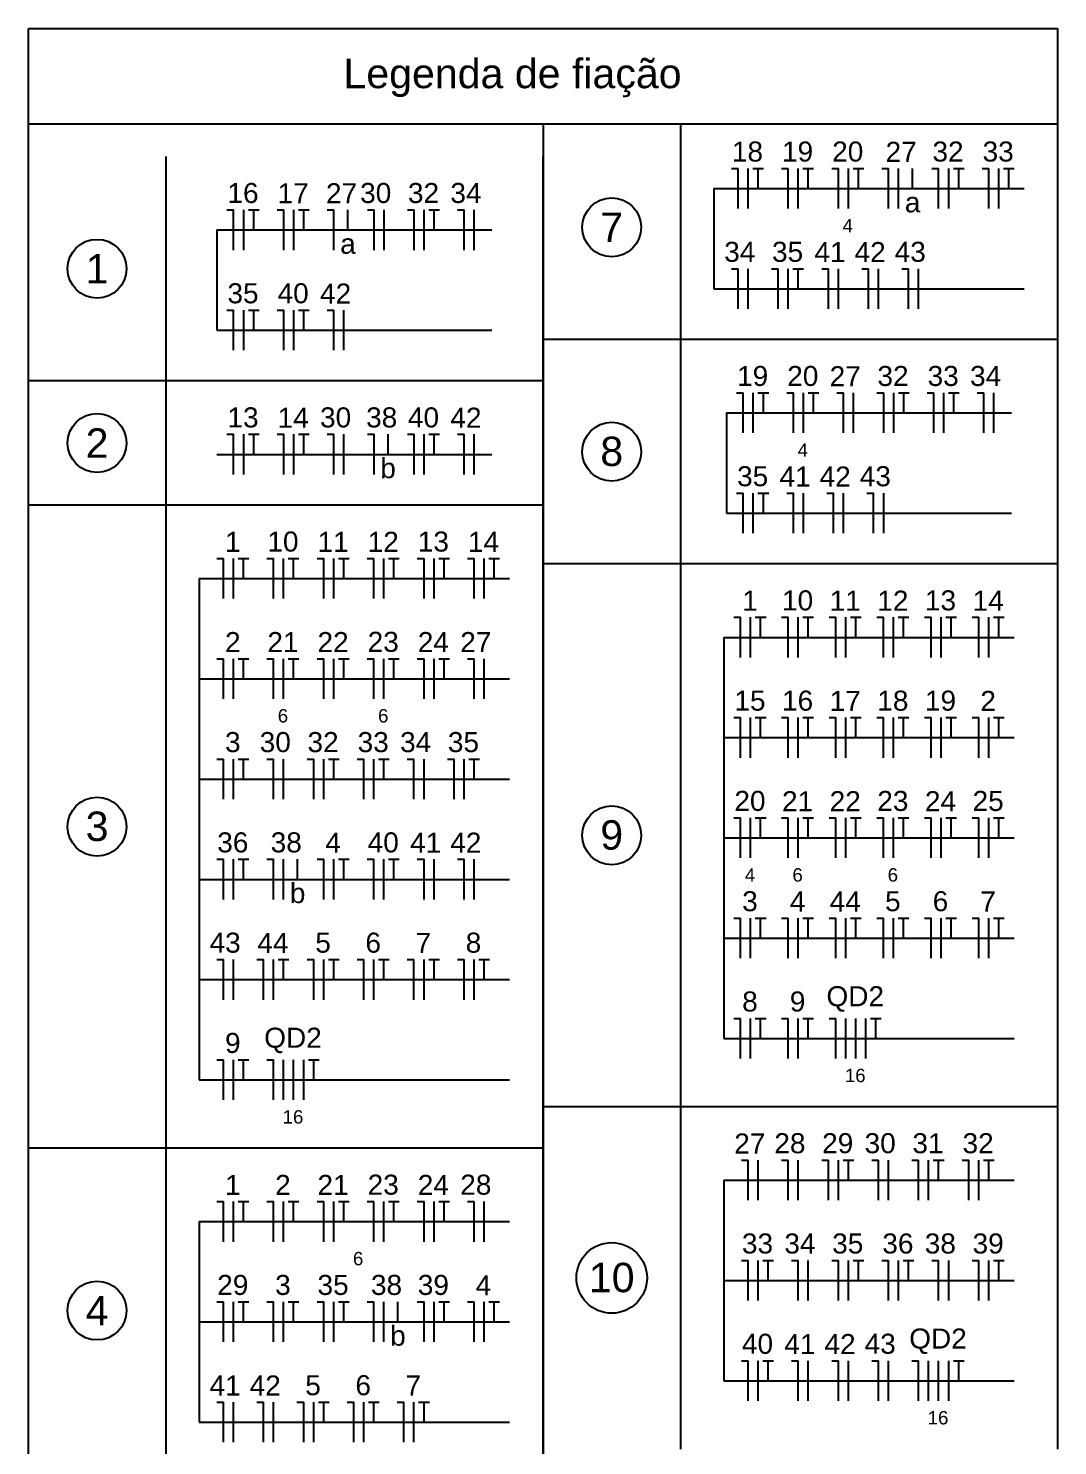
# Model space of a CAD drawing. Header units: millimetres. Extents: x -182 to 147, y -1396 to 58.
# Drawn here: x 16.53 to 24.22, y 29.8 to 40.4 of the extents above; entities that cross this region are included whole.
import ezdxf

# ---------------------------------------------------------------- set-up
doc = ezdxf.new("R2010")
doc.units = ezdxf.units.MM
doc.header["$LTSCALE"] = 10
doc.header["$MEASUREMENT"] = 0
for name, color, linetype in [('DI-Tabelas', 7, 'Continuous'), ('EL-Fios (Fase 1)', 7, 'Continuous'), ('EL-Fios (Fase 2)', 7, 'Continuous'), ('EL-Fios (Fase 3)', 7, 'Continuous'), ('EL-Fios (Neutro)', 170, 'Continuous'), ('EL-Fios (Retorno)', 10, 'Continuous'), ('EL-Fios (Terra)', 90, 'Continuous'), ('EL-Textos fios', 7, 'Continuous')]:
    doc.layers.add(name, color=color, linetype=linetype)
doc.styles.add('Arial', font='arial.ttf')

msp = doc.modelspace()

# ---------------------------------------------------------------- linework, layer by layer
at = {"layer": 'DI-Tabelas'}
for p, q in [((16.526, 39.4441), (16.526, 40.4031)), ((16.526, 40.4031), (24.2244, 40.4031)), ((24.2244, 40.4031), (24.2244, 38.0756)), ((16.526, 39.6878), (24.2244, 39.6878)), ((20.3752, 39.6878), (20.3752, 39.4441)), ((21.4032, 39.6878), (21.4032, 38.0756)), ((16.526, 37.7656), (16.526, 39.4441)), ((17.554, 39.4441), (17.554, 37.7656)), ((20.3752, 39.4441), (20.3752, 37.7656)), ((20.3752, 37.7656), (20.3752, 39.4441)), ((21.4032, 38.0756), (20.3752, 38.0756)), ((24.2244, 38.0756), (21.4032, 38.0756)), ((21.4032, 38.0756), (21.4032, 36.3971)), ((24.2244, 38.0756), (24.2244, 36.3971)), ((17.554, 37.7656), (16.526, 37.7656)), ((16.526, 36.8371), (16.526, 37.7656)), ((20.3752, 37.7656), (17.554, 37.7656)), ((17.554, 37.7656), (17.554, 36.8371)), ((20.3752, 37.7656), (20.3752, 36.8371)), ((20.3752, 33.7056), (20.3752, 37.7656)), ((17.554, 36.8371), (16.526, 36.8371)), ((16.526, 32.0271), (16.526, 36.8371)), ((20.3752, 36.8371), (17.554, 36.8371)), ((17.554, 36.8371), (17.554, 32.0271)), ((20.3752, 36.8371), (20.3752, 32.0271)), ((21.4032, 36.3971), (20.3752, 36.3971)), ((24.2244, 36.3971), (21.4032, 36.3971)), ((21.4032, 36.3971), (21.4032, 32.3371)), ((24.2244, 36.3971), (24.2244, 32.3371)), ((20.3752, 31.1456), (20.3752, 33.7056)), ((20.3752, 31.7867), (20.3752, 33.4652)), ((21.4032, 32.3371), (20.3752, 32.3371)), ((24.2244, 32.3371), (21.4032, 32.3371)), ((21.4032, 32.3371), (21.4032, 29.7771)), ((24.2244, 32.3371), (24.2244, 29.7771)), ((17.554, 32.0271), (16.526, 32.0271)), ((16.526, 29.5986), (16.526, 32.0271)), ((20.3752, 32.0271), (17.554, 32.0271)), ((17.554, 32.0271), (17.554, 29.5986)), ((20.3752, 32.0271), (20.3752, 29.5986)), ((20.3752, 28.7171), (20.3752, 31.1456))]:
    msp.add_line(p, q, dxfattribs=at)
at = {"layer": 'DI-Tabelas', "color": 7}
for centre, radius in [((20.8892, 38.9149), 0.22), ((17.04, 38.6049), 0.22), ((17.04, 37.3014), 0.22), ((20.8892, 37.2364), 0.22), ((17.04, 34.4321), 0.22), ((20.8892, 34.3671), 0.22), ((20.8892, 31.0571), 0.264), ((17.04, 30.8129), 0.22)]:
    msp.add_circle(centre, radius, dxfattribs=at)
at = {"layer": 'EL-Fios (Fase 1)', "color": 7}
for p, q in [((21.9094, 39.0551), (21.9094, 39.3551)), ((22.6594, 39.0551), (22.6594, 39.3551)), ((23.4094, 39.0551), (23.4094, 39.3551)), ((18.1365, 38.7451), (18.1365, 39.0451)), ((18.5115, 38.7451), (18.5115, 39.0451)), ((19.4865, 38.7451), (19.4865, 39.0451)), ((22.2094, 38.3051), (22.2094, 38.6051)), ((23.1844, 38.3051), (23.1844, 38.6051)), ((18.1365, 37.9951), (18.1365, 38.2951)), ((22.3232, 37.3766), (22.3232, 37.6766)), ((22.9982, 37.3766), (22.9982, 37.6766)), ((21.9482, 36.6266), (21.9482, 36.9266)), ((22.9232, 36.6266), (22.9232, 36.9266)), ((21.9281, 34.9481), (21.9281, 35.2481)), ((22.2844, 34.9481), (22.2844, 35.2481)), ((22.6406, 34.9481), (22.6406, 35.2481)), ((22.9969, 34.9481), (22.9969, 35.2481)), ((18.7352, 34.6381), (18.7352, 34.9381)), ((19.7852, 34.6381), (19.7852, 34.9381)), ((21.9281, 34.1981), (21.9281, 34.4981)), ((23.7094, 34.1981), (23.7094, 34.4981)), ((22.6406, 33.4481), (22.6406, 33.7481)), ((23.7094, 33.4481), (23.7094, 33.7481)), ((18.0602, 33.1381), (18.0602, 33.4381)), ((18.3602, 33.1381), (18.3602, 33.4381)), ((19.4852, 33.1381), (19.4852, 33.4381)), ((19.8602, 33.1381), (19.8602, 33.4381)), ((21.9281, 32.6981), (21.9281, 32.9981)), ((22.6406, 32.6981), (22.6406, 32.9981)), ((18.4352, 32.3881), (18.4352, 32.6881)), ((23.2594, 31.6381), (23.2594, 31.9381)), ((23.6344, 31.6381), (23.6344, 31.9381)), ((22.6594, 30.8881), (22.6594, 31.1881)), ((23.7094, 30.8881), (23.7094, 31.1881)), ((18.8102, 30.5781), (18.8102, 30.8781)), ((19.5602, 30.5781), (19.5602, 30.8781)), ((22.9594, 30.1381), (22.9594, 30.4381)), ((23.2594, 30.1381), (23.2594, 30.4381)), ((19.4102, 29.8281), (19.4102, 30.1281))]:
    msp.add_line(p, q, dxfattribs=at)
at = {"layer": 'EL-Fios (Fase 2)', "color": 7}
for p, q in [((22.2844, 39.0551), (22.2844, 39.3551)), ((23.7844, 39.0551), (23.7844, 39.3551)), ((19.8615, 38.7451), (19.8615, 39.0451)), ((21.9094, 38.3051), (21.9094, 38.6051)), ((22.8844, 38.3051), (22.8844, 38.6051)), ((18.5115, 37.9951), (18.5115, 38.2951)), ((18.8865, 37.9951), (18.8865, 38.2951)), ((21.9482, 37.3766), (21.9482, 37.6766)), ((23.3732, 37.3766), (23.3732, 37.6766)), ((23.7482, 37.3766), (23.7482, 37.6766)), ((19.4865, 37.0666), (19.4865, 37.3666)), ((19.8615, 37.0666), (19.8615, 37.3666)), ((22.6232, 36.6266), (22.6232, 36.9266)), ((18.0602, 36.1381), (18.0602, 36.4381)), ((18.4352, 36.1381), (18.4352, 36.4381)), ((18.8102, 36.1381), (18.8102, 36.4381)), ((21.9281, 35.6981), (21.9281, 35.9981)), ((22.2844, 35.6981), (22.2844, 35.9981)), ((22.6406, 35.6981), (22.6406, 35.9981)), ((18.0602, 35.3881), (18.0602, 35.6881)), ((18.8102, 35.3881), (18.8102, 35.6881)), ((23.3531, 34.9481), (23.3531, 35.2481)), ((23.7094, 34.9481), (23.7094, 35.2481)), ((18.0602, 34.6381), (18.0602, 34.9381)), ((19.1102, 34.6381), (19.1102, 34.9381)), ((19.4852, 34.6381), (19.4852, 34.9381)), ((22.6406, 34.1981), (22.6406, 34.4981)), ((18.0602, 33.8881), (18.0602, 34.1881)), ((18.4352, 33.8881), (18.4352, 34.1881)), ((19.1852, 33.8881), (19.1852, 34.1881)), ((19.8602, 33.8881), (19.8602, 34.1881)), ((21.9281, 33.4481), (21.9281, 33.7481)), ((22.9969, 33.4481), (22.9969, 33.7481)), ((18.7352, 33.1381), (18.7352, 33.4381)), ((22.2844, 32.6981), (22.2844, 32.9981)), ((22.7156, 32.6981), (22.7156, 32.9981)), ((18.0602, 32.3881), (18.0602, 32.6881)), ((18.5102, 32.3881), (18.5102, 32.6881)), ((18.0602, 31.3281), (18.0602, 31.6281)), ((18.4352, 31.3281), (18.4352, 31.6281)), ((21.9844, 30.8881), (21.9844, 31.1881)), ((22.3594, 30.8881), (22.3594, 31.1881)), ((23.0344, 30.8881), (23.0344, 31.1881)), ((23.4094, 30.8881), (23.4094, 31.1881)), ((18.4352, 30.5781), (18.4352, 30.8781)), ((19.1852, 30.5781), (19.1852, 30.8781)), ((21.9844, 30.1381), (21.9844, 30.4381)), ((22.6594, 30.1381), (22.6594, 30.4381)), ((23.3344, 30.1381), (23.3344, 30.4381)), ((18.3602, 29.8281), (18.3602, 30.1281)), ((18.6602, 29.8281), (18.6602, 30.1281))]:
    msp.add_line(p, q, dxfattribs=at)
at = {"layer": 'EL-Fios (Fase 3)', "color": 7}
for p, q in [((23.0344, 39.0551), (23.0344, 39.3551)), ((19.1865, 38.7451), (19.1865, 39.0451)), ((22.5844, 38.3051), (22.5844, 38.6051)), ((22.6982, 37.3766), (22.6982, 37.6766)), ((18.1365, 37.0666), (18.1365, 37.3666)), ((18.5115, 37.0666), (18.5115, 37.3666)), ((18.8865, 37.0666), (18.8865, 37.3666)), ((22.3232, 36.6266), (22.3232, 36.9266)), ((19.1852, 36.1381), (19.1852, 36.4381)), ((19.5602, 36.1381), (19.5602, 36.4381)), ((19.9352, 36.1381), (19.9352, 36.4381)), ((22.9969, 35.6981), (22.9969, 35.9981)), ((23.3531, 35.6981), (23.3531, 35.9981)), ((23.7094, 35.6981), (23.7094, 35.9981)), ((18.4352, 35.3881), (18.4352, 35.6881)), ((19.1852, 35.3881), (19.1852, 35.6881)), ((19.5602, 35.3881), (19.5602, 35.6881)), ((19.9352, 35.3881), (19.9352, 35.6881)), ((18.4352, 34.6381), (18.4352, 34.9381)), ((22.2844, 34.1981), (22.2844, 34.4981)), ((22.9969, 34.1981), (22.9969, 34.4981)), ((23.3531, 34.1981), (23.3531, 34.4981)), ((18.8102, 33.8881), (18.8102, 34.1881)), ((19.5602, 33.8881), (19.5602, 34.1881)), ((22.2844, 33.4481), (22.2844, 33.7481)), ((23.3531, 33.4481), (23.3531, 33.7481)), ((19.1102, 33.1381), (19.1102, 33.4381)), ((22.7906, 32.6981), (22.7906, 32.9981)), ((18.5852, 32.3881), (18.5852, 32.6881)), ((21.9844, 31.6381), (21.9844, 31.9381)), ((22.2844, 31.6381), (22.2844, 31.9381)), ((22.5844, 31.6381), (22.5844, 31.9381)), ((22.9594, 31.6381), (22.9594, 31.9381)), ((18.8102, 31.3281), (18.8102, 31.6281)), ((19.1852, 31.3281), (19.1852, 31.6281)), ((19.5602, 31.3281), (19.5602, 31.6281)), ((19.9352, 31.3281), (19.9352, 31.6281)), ((18.0602, 30.5781), (18.0602, 30.8781)), ((19.9352, 30.5781), (19.9352, 30.8781)), ((22.3594, 30.1381), (22.3594, 30.4381)), ((23.4094, 30.1381), (23.4094, 30.4381)), ((18.0602, 29.8281), (18.0602, 30.1281)), ((19.0352, 29.8281), (19.0352, 30.1281))]:
    msp.add_line(p, q, dxfattribs=at)
at = {"layer": 'EL-Fios (Neutro)', "color": 7}
for p, q in [((21.7844, 39.3551), (21.8344, 39.3551)), ((21.8344, 39.0551), (21.8344, 39.3551)), ((22.1594, 39.3551), (22.2094, 39.3551)), ((22.2094, 39.0551), (22.2094, 39.3551)), ((22.5344, 39.3551), (22.5844, 39.3551)), ((22.5844, 39.0551), (22.5844, 39.3551)), ((22.9094, 39.3551), (22.9594, 39.3551)), ((22.9594, 39.0551), (22.9594, 39.3551)), ((23.2844, 39.3551), (23.3344, 39.3551)), ((23.3344, 39.0551), (23.3344, 39.3551)), ((23.6594, 39.3551), (23.7094, 39.3551)), ((23.7094, 39.0551), (23.7094, 39.3551)), ((18.0115, 39.0451), (18.0615, 39.0451)), ((18.0615, 38.7451), (18.0615, 39.0451)), ((18.3865, 39.0451), (18.4365, 39.0451)), ((18.4365, 38.7451), (18.4365, 39.0451)), ((18.7615, 39.0451), (18.8115, 39.0451)), ((18.8115, 38.7451), (18.8115, 39.0451)), ((19.0615, 39.0451), (19.1115, 39.0451)), ((19.1115, 38.7451), (19.1115, 39.0451)), ((19.3615, 39.0451), (19.4115, 39.0451)), ((19.4115, 38.7451), (19.4115, 39.0451)), ((19.7365, 39.0451), (19.7865, 39.0451)), ((19.7865, 38.7451), (19.7865, 39.0451)), ((21.7844, 38.6051), (21.8344, 38.6051)), ((21.8344, 38.3051), (21.8344, 38.6051)), ((22.0844, 38.6051), (22.1344, 38.6051)), ((22.1344, 38.3051), (22.1344, 38.6051)), ((22.4594, 38.6051), (22.5094, 38.6051)), ((22.5094, 38.3051), (22.5094, 38.6051)), ((22.7594, 38.6051), (22.8094, 38.6051)), ((22.8094, 38.3051), (22.8094, 38.6051)), ((23.0594, 38.6051), (23.1094, 38.6051)), ((23.1094, 38.3051), (23.1094, 38.6051)), ((18.0115, 38.2951), (18.0615, 38.2951)), ((18.0615, 37.9951), (18.0615, 38.2951)), ((18.3865, 38.2951), (18.4365, 38.2951)), ((18.4365, 37.9951), (18.4365, 38.2951)), ((18.7615, 38.2951), (18.8115, 38.2951)), ((18.8115, 37.9951), (18.8115, 38.2951)), ((21.8232, 37.6766), (21.8732, 37.6766)), ((21.8732, 37.3766), (21.8732, 37.6766)), ((22.1982, 37.6766), (22.2482, 37.6766)), ((22.2482, 37.3766), (22.2482, 37.6766)), ((22.5732, 37.6766), (22.6232, 37.6766)), ((22.6232, 37.3766), (22.6232, 37.6766)), ((22.8732, 37.6766), (22.9232, 37.6766)), ((22.9232, 37.3766), (22.9232, 37.6766)), ((23.2482, 37.6766), (23.2982, 37.6766)), ((23.2982, 37.3766), (23.2982, 37.6766)), ((23.6232, 37.6766), (23.6732, 37.6766)), ((23.6732, 37.3766), (23.6732, 37.6766)), ((18.0115, 37.3666), (18.0615, 37.3666)), ((18.0615, 37.0666), (18.0615, 37.3666)), ((18.3865, 37.3666), (18.4365, 37.3666)), ((18.4365, 37.0666), (18.4365, 37.3666)), ((18.7615, 37.3666), (18.8115, 37.3666)), ((18.8115, 37.0666), (18.8115, 37.3666)), ((19.0615, 37.3666), (19.1115, 37.3666)), ((19.1115, 37.0666), (19.1115, 37.3666)), ((19.3615, 37.3666), (19.4115, 37.3666)), ((19.4115, 37.0666), (19.4115, 37.3666)), ((19.7365, 37.3666), (19.7865, 37.3666)), ((19.7865, 37.0666), (19.7865, 37.3666)), ((21.8232, 36.9266), (21.8732, 36.9266)), ((21.8732, 36.6266), (21.8732, 36.9266)), ((22.1982, 36.9266), (22.2482, 36.9266)), ((22.2482, 36.6266), (22.2482, 36.9266)), ((22.4982, 36.9266), (22.5482, 36.9266)), ((22.5482, 36.6266), (22.5482, 36.9266)), ((22.7982, 36.9266), (22.8482, 36.9266)), ((22.8482, 36.6266), (22.8482, 36.9266)), ((17.9352, 36.4381), (17.9852, 36.4381)), ((17.9852, 36.1381), (17.9852, 36.4381)), ((18.3102, 36.4381), (18.3602, 36.4381)), ((18.3602, 36.1381), (18.3602, 36.4381)), ((18.6852, 36.4381), (18.7352, 36.4381)), ((18.7352, 36.1381), (18.7352, 36.4381)), ((19.0602, 36.4381), (19.1102, 36.4381)), ((19.1102, 36.1381), (19.1102, 36.4381)), ((19.4352, 36.4381), (19.4852, 36.4381)), ((19.4852, 36.1381), (19.4852, 36.4381)), ((19.8102, 36.4381), (19.8602, 36.4381)), ((19.8602, 36.1381), (19.8602, 36.4381)), ((21.8031, 35.9981), (21.8531, 35.9981)), ((21.8531, 35.6981), (21.8531, 35.9981)), ((22.1594, 35.9981), (22.2094, 35.9981)), ((22.2094, 35.6981), (22.2094, 35.9981)), ((22.5156, 35.9981), (22.5656, 35.9981)), ((22.5656, 35.6981), (22.5656, 35.9981)), ((22.8719, 35.9981), (22.9219, 35.9981)), ((22.9219, 35.6981), (22.9219, 35.9981)), ((23.2281, 35.9981), (23.2781, 35.9981)), ((23.2781, 35.6981), (23.2781, 35.9981)), ((23.5844, 35.9981), (23.6344, 35.9981)), ((23.6344, 35.6981), (23.6344, 35.9981)), ((17.9352, 35.6881), (17.9852, 35.6881)), ((17.9852, 35.3881), (17.9852, 35.6881)), ((18.3102, 35.6881), (18.3602, 35.6881)), ((18.3602, 35.3881), (18.3602, 35.6881)), ((18.6852, 35.6881), (18.7352, 35.6881)), ((18.7352, 35.3881), (18.7352, 35.6881)), ((19.0602, 35.6881), (19.1102, 35.6881)), ((19.1102, 35.3881), (19.1102, 35.6881)), ((19.4352, 35.6881), (19.4852, 35.6881)), ((19.4852, 35.3881), (19.4852, 35.6881)), ((19.8102, 35.6881), (19.8602, 35.6881)), ((19.8602, 35.3881), (19.8602, 35.6881)), ((21.8031, 35.2481), (21.8531, 35.2481)), ((21.8531, 34.9481), (21.8531, 35.2481)), ((22.1594, 35.2481), (22.2094, 35.2481)), ((22.2094, 34.9481), (22.2094, 35.2481)), ((22.5156, 35.2481), (22.5656, 35.2481)), ((22.5656, 34.9481), (22.5656, 35.2481)), ((22.8719, 35.2481), (22.9219, 35.2481)), ((22.9219, 34.9481), (22.9219, 35.2481)), ((23.2281, 35.2481), (23.2781, 35.2481)), ((23.2781, 34.9481), (23.2781, 35.2481)), ((23.5844, 35.2481), (23.6344, 35.2481)), ((23.6344, 34.9481), (23.6344, 35.2481)), ((17.9352, 34.9381), (17.9852, 34.9381)), ((17.9852, 34.6381), (17.9852, 34.9381)), ((18.3102, 34.9381), (18.3602, 34.9381)), ((18.3602, 34.6381), (18.3602, 34.9381)), ((18.6102, 34.9381), (18.6602, 34.9381)), ((18.6602, 34.6381), (18.6602, 34.9381)), ((18.9852, 34.9381), (19.0352, 34.9381)), ((19.0352, 34.6381), (19.0352, 34.9381)), ((19.3602, 34.9381), (19.4102, 34.9381)), ((19.4102, 34.6381), (19.4102, 34.9381)), ((19.6602, 34.9381), (19.7102, 34.9381)), ((19.7102, 34.6381), (19.7102, 34.9381)), ((21.8031, 34.4981), (21.8531, 34.4981)), ((21.8531, 34.1981), (21.8531, 34.4981)), ((22.1594, 34.4981), (22.2094, 34.4981)), ((22.2094, 34.1981), (22.2094, 34.4981)), ((22.5156, 34.4981), (22.5656, 34.4981)), ((22.5656, 34.1981), (22.5656, 34.4981)), ((22.8719, 34.4981), (22.9219, 34.4981)), ((22.9219, 34.1981), (22.9219, 34.4981)), ((23.2281, 34.4981), (23.2781, 34.4981)), ((23.2781, 34.1981), (23.2781, 34.4981)), ((23.5844, 34.4981), (23.6344, 34.4981)), ((23.6344, 34.1981), (23.6344, 34.4981)), ((17.9352, 34.1881), (17.9852, 34.1881)), ((17.9852, 33.8881), (17.9852, 34.1881)), ((18.3102, 34.1881), (18.3602, 34.1881)), ((18.3602, 33.8881), (18.3602, 34.1881)), ((18.6852, 34.1881), (18.7352, 34.1881)), ((18.7352, 33.8881), (18.7352, 34.1881)), ((19.0602, 34.1881), (19.1102, 34.1881)), ((19.1102, 33.8881), (19.1102, 34.1881)), ((19.4352, 34.1881), (19.4852, 34.1881)), ((19.4852, 33.8881), (19.4852, 34.1881)), ((19.7352, 34.1881), (19.7852, 34.1881)), ((19.7852, 33.8881), (19.7852, 34.1881)), ((21.8031, 33.7481), (21.8531, 33.7481)), ((21.8531, 33.4481), (21.8531, 33.7481)), ((22.1594, 33.7481), (22.2094, 33.7481)), ((22.2094, 33.4481), (22.2094, 33.7481)), ((22.5156, 33.7481), (22.5656, 33.7481)), ((22.5656, 33.4481), (22.5656, 33.7481)), ((22.8719, 33.7481), (22.9219, 33.7481)), ((22.9219, 33.4481), (22.9219, 33.7481)), ((23.2281, 33.7481), (23.2781, 33.7481)), ((23.2781, 33.4481), (23.2781, 33.7481)), ((23.5844, 33.7481), (23.6344, 33.7481)), ((23.6344, 33.4481), (23.6344, 33.7481)), ((17.9352, 33.4381), (17.9852, 33.4381)), ((17.9852, 33.1381), (17.9852, 33.4381)), ((18.2352, 33.4381), (18.2852, 33.4381)), ((18.2852, 33.1381), (18.2852, 33.4381)), ((18.6102, 33.4381), (18.6602, 33.4381)), ((18.6602, 33.1381), (18.6602, 33.4381)), ((18.9852, 33.4381), (19.0352, 33.4381)), ((19.0352, 33.1381), (19.0352, 33.4381)), ((19.3602, 33.4381), (19.4102, 33.4381)), ((19.4102, 33.1381), (19.4102, 33.4381)), ((19.7352, 33.4381), (19.7852, 33.4381)), ((19.7852, 33.1381), (19.7852, 33.4381)), ((21.8031, 32.9981), (21.8531, 32.9981)), ((21.8531, 32.6981), (21.8531, 32.9981)), ((22.1594, 32.9981), (22.2094, 32.9981)), ((22.2094, 32.6981), (22.2094, 32.9981)), ((22.5156, 32.9981), (22.5656, 32.9981)), ((22.5656, 32.6981), (22.5656, 32.9981)), ((17.9352, 32.6881), (17.9852, 32.6881)), ((17.9852, 32.3881), (17.9852, 32.6881)), ((18.3102, 32.6881), (18.3602, 32.6881)), ((18.3602, 32.3881), (18.3602, 32.6881)), ((21.8594, 31.9381), (21.9094, 31.9381)), ((21.9094, 31.6381), (21.9094, 31.9381)), ((22.1594, 31.9381), (22.2094, 31.9381)), ((22.2094, 31.6381), (22.2094, 31.9381)), ((22.4594, 31.9381), (22.5094, 31.9381)), ((22.5094, 31.6381), (22.5094, 31.9381)), ((22.8344, 31.9381), (22.8844, 31.9381)), ((22.8844, 31.6381), (22.8844, 31.9381)), ((23.1344, 31.9381), (23.1844, 31.9381)), ((23.1844, 31.6381), (23.1844, 31.9381)), ((23.5094, 31.9381), (23.5594, 31.9381)), ((23.5594, 31.6381), (23.5594, 31.9381)), ((17.9352, 31.6281), (17.9852, 31.6281)), ((17.9852, 31.3281), (17.9852, 31.6281)), ((18.3102, 31.6281), (18.3602, 31.6281)), ((18.3602, 31.3281), (18.3602, 31.6281)), ((18.6852, 31.6281), (18.7352, 31.6281)), ((18.7352, 31.3281), (18.7352, 31.6281)), ((19.0602, 31.6281), (19.1102, 31.6281)), ((19.1102, 31.3281), (19.1102, 31.6281)), ((19.4352, 31.6281), (19.4852, 31.6281)), ((19.4852, 31.3281), (19.4852, 31.6281)), ((19.8102, 31.6281), (19.8602, 31.6281)), ((19.8602, 31.3281), (19.8602, 31.6281)), ((21.8594, 31.1881), (21.9094, 31.1881)), ((21.9094, 30.8881), (21.9094, 31.1881)), ((22.2344, 31.1881), (22.2844, 31.1881)), ((22.2844, 30.8881), (22.2844, 31.1881)), ((22.5344, 31.1881), (22.5844, 31.1881)), ((22.5844, 30.8881), (22.5844, 31.1881)), ((22.9094, 31.1881), (22.9594, 31.1881)), ((22.9594, 30.8881), (22.9594, 31.1881)), ((23.2844, 31.1881), (23.3344, 31.1881)), ((23.3344, 30.8881), (23.3344, 31.1881)), ((23.5844, 31.1881), (23.6344, 31.1881)), ((23.6344, 30.8881), (23.6344, 31.1881)), ((17.9352, 30.8781), (17.9852, 30.8781)), ((17.9852, 30.5781), (17.9852, 30.8781)), ((18.3102, 30.8781), (18.3602, 30.8781)), ((18.3602, 30.5781), (18.3602, 30.8781)), ((18.6852, 30.8781), (18.7352, 30.8781)), ((18.7352, 30.5781), (18.7352, 30.8781)), ((19.0602, 30.8781), (19.1102, 30.8781)), ((19.1102, 30.5781), (19.1102, 30.8781)), ((19.4352, 30.8781), (19.4852, 30.8781)), ((19.4852, 30.5781), (19.4852, 30.8781)), ((19.8102, 30.8781), (19.8602, 30.8781)), ((19.8602, 30.5781), (19.8602, 30.8781)), ((21.8594, 30.4381), (21.9094, 30.4381)), ((21.9094, 30.1381), (21.9094, 30.4381)), ((22.2344, 30.4381), (22.2844, 30.4381)), ((22.2844, 30.1381), (22.2844, 30.4381)), ((22.5344, 30.4381), (22.5844, 30.4381)), ((22.5844, 30.1381), (22.5844, 30.4381)), ((22.8344, 30.4381), (22.8844, 30.4381)), ((22.8844, 30.1381), (22.8844, 30.4381)), ((23.1344, 30.4381), (23.1844, 30.4381)), ((23.1844, 30.1381), (23.1844, 30.4381)), ((17.9352, 30.1281), (17.9852, 30.1281)), ((17.9852, 29.8281), (17.9852, 30.1281)), ((18.2352, 30.1281), (18.2852, 30.1281)), ((18.2852, 29.8281), (18.2852, 30.1281)), ((18.5352, 30.1281), (18.5852, 30.1281)), ((18.5852, 29.8281), (18.5852, 30.1281)), ((18.9102, 30.1281), (18.9602, 30.1281)), ((18.9602, 29.8281), (18.9602, 30.1281)), ((19.2852, 30.1281), (19.3352, 30.1281)), ((19.3352, 29.8281), (19.3352, 30.1281))]:
    msp.add_line(p, q, dxfattribs=at)
at = {"layer": 'EL-Fios (Retorno)', "color": 7}
for p, q in [((23.1394, 39.2051), (23.1394, 39.3551)), ((18.9165, 38.8951), (18.9165, 39.0451)), ((19.2165, 37.2166), (19.2165, 37.3666)), ((18.5402, 34.0381), (18.5402, 34.1881)), ((19.2902, 30.7281), (19.2902, 30.8781))]:
    msp.add_line(p, q, dxfattribs=at)
at = {"layer": 'EL-Fios (Terra)', "color": 7}
for p, q in [((21.9444, 39.3551), (22.0244, 39.3551)), ((21.9844, 39.2051), (21.9844, 39.3551)), ((22.3194, 39.3551), (22.3994, 39.3551)), ((22.3594, 39.2051), (22.3594, 39.3551)), ((22.6944, 39.3551), (22.7744, 39.3551)), ((22.7344, 39.2051), (22.7344, 39.3551)), ((23.4444, 39.3551), (23.5244, 39.3551)), ((23.4844, 39.2051), (23.4844, 39.3551)), ((23.8194, 39.3551), (23.8994, 39.3551)), ((23.8594, 39.2051), (23.8594, 39.3551)), ((18.1715, 39.0451), (18.2515, 39.0451)), ((18.2115, 38.8951), (18.2115, 39.0451)), ((18.5465, 39.0451), (18.6265, 39.0451)), ((18.5865, 38.8951), (18.5865, 39.0451)), ((19.5215, 39.0451), (19.6015, 39.0451)), ((19.5615, 38.8951), (19.5615, 39.0451)), ((22.2444, 38.6051), (22.3244, 38.6051)), ((22.2844, 38.4551), (22.2844, 38.6051)), ((18.1715, 38.2951), (18.2515, 38.2951)), ((18.2115, 38.1451), (18.2115, 38.2951)), ((18.5465, 38.2951), (18.6265, 38.2951)), ((18.5865, 38.1451), (18.5865, 38.2951)), ((21.9832, 37.6766), (22.0632, 37.6766)), ((22.0232, 37.5266), (22.0232, 37.6766)), ((22.3582, 37.6766), (22.4382, 37.6766)), ((22.3982, 37.5266), (22.3982, 37.6766)), ((23.0332, 37.6766), (23.1132, 37.6766)), ((23.0732, 37.5266), (23.0732, 37.6766)), ((23.4082, 37.6766), (23.4882, 37.6766)), ((23.4482, 37.5266), (23.4482, 37.6766)), ((18.1715, 37.3666), (18.2515, 37.3666)), ((18.2115, 37.2166), (18.2115, 37.3666)), ((18.5465, 37.3666), (18.6265, 37.3666)), ((18.5865, 37.2166), (18.5865, 37.3666)), ((19.5215, 37.3666), (19.6015, 37.3666)), ((19.5615, 37.2166), (19.5615, 37.3666)), ((21.9832, 36.9266), (22.0632, 36.9266)), ((22.0232, 36.7766), (22.0232, 36.9266)), ((18.0952, 36.4381), (18.1752, 36.4381)), ((18.1352, 36.2881), (18.1352, 36.4381)), ((18.4702, 36.4381), (18.5502, 36.4381)), ((18.5102, 36.2881), (18.5102, 36.4381)), ((18.8452, 36.4381), (18.9252, 36.4381)), ((18.8852, 36.2881), (18.8852, 36.4381)), ((19.2202, 36.4381), (19.3002, 36.4381)), ((19.2602, 36.2881), (19.2602, 36.4381)), ((19.5952, 36.4381), (19.6752, 36.4381)), ((19.6352, 36.2881), (19.6352, 36.4381)), ((19.9702, 36.4381), (20.0502, 36.4381)), ((20.0102, 36.2881), (20.0102, 36.4381)), ((21.9631, 35.9981), (22.0431, 35.9981)), ((22.0031, 35.8481), (22.0031, 35.9981)), ((22.3194, 35.9981), (22.3994, 35.9981)), ((22.3594, 35.8481), (22.3594, 35.9981)), ((22.6756, 35.9981), (22.7556, 35.9981)), ((22.7156, 35.8481), (22.7156, 35.9981)), ((23.0319, 35.9981), (23.1119, 35.9981)), ((23.0719, 35.8481), (23.0719, 35.9981)), ((23.3881, 35.9981), (23.4681, 35.9981)), ((23.4281, 35.8481), (23.4281, 35.9981)), ((23.7444, 35.9981), (23.8244, 35.9981)), ((23.7844, 35.8481), (23.7844, 35.9981)), ((18.0952, 35.6881), (18.1752, 35.6881)), ((18.1352, 35.5381), (18.1352, 35.6881)), ((18.4702, 35.6881), (18.5502, 35.6881)), ((18.5102, 35.5381), (18.5102, 35.6881)), ((18.8452, 35.6881), (18.9252, 35.6881)), ((18.8852, 35.5381), (18.8852, 35.6881)), ((19.2202, 35.6881), (19.3002, 35.6881)), ((19.2602, 35.5381), (19.2602, 35.6881)), ((19.5952, 35.6881), (19.6752, 35.6881)), ((19.6352, 35.5381), (19.6352, 35.6881)), ((21.9631, 35.2481), (22.0431, 35.2481)), ((22.0031, 35.0981), (22.0031, 35.2481)), ((22.3194, 35.2481), (22.3994, 35.2481)), ((22.3594, 35.0981), (22.3594, 35.2481)), ((22.6756, 35.2481), (22.7556, 35.2481)), ((22.7156, 35.0981), (22.7156, 35.2481)), ((23.0319, 35.2481), (23.1119, 35.2481)), ((23.0719, 35.0981), (23.0719, 35.2481)), ((23.3881, 35.2481), (23.4681, 35.2481)), ((23.4281, 35.0981), (23.4281, 35.2481)), ((23.7444, 35.2481), (23.8244, 35.2481)), ((23.7844, 35.0981), (23.7844, 35.2481)), ((18.0952, 34.9381), (18.1752, 34.9381)), ((18.1352, 34.7881), (18.1352, 34.9381)), ((18.7702, 34.9381), (18.8502, 34.9381)), ((18.8102, 34.7881), (18.8102, 34.9381)), ((19.1452, 34.9381), (19.2252, 34.9381)), ((19.1852, 34.7881), (19.1852, 34.9381)), ((19.8202, 34.9381), (19.9002, 34.9381)), ((19.8602, 34.7881), (19.8602, 34.9381)), ((21.9631, 34.4981), (22.0431, 34.4981)), ((22.0031, 34.3481), (22.0031, 34.4981)), ((22.3194, 34.4981), (22.3994, 34.4981)), ((22.3594, 34.3481), (22.3594, 34.4981)), ((22.6756, 34.4981), (22.7556, 34.4981)), ((22.7156, 34.3481), (22.7156, 34.4981)), ((23.0319, 34.4981), (23.1119, 34.4981)), ((23.0719, 34.3481), (23.0719, 34.4981)), ((23.3881, 34.4981), (23.4681, 34.4981)), ((23.4281, 34.3481), (23.4281, 34.4981)), ((23.7444, 34.4981), (23.8244, 34.4981)), ((23.7844, 34.3481), (23.7844, 34.4981)), ((18.0952, 34.1881), (18.1752, 34.1881)), ((18.1352, 34.0381), (18.1352, 34.1881)), ((18.8452, 34.1881), (18.9252, 34.1881)), ((18.8852, 34.0381), (18.8852, 34.1881)), ((19.2202, 34.1881), (19.3002, 34.1881)), ((19.2602, 34.0381), (19.2602, 34.1881)), ((21.9631, 33.7481), (22.0431, 33.7481)), ((22.0031, 33.5981), (22.0031, 33.7481)), ((22.3194, 33.7481), (22.3994, 33.7481)), ((22.3594, 33.5981), (22.3594, 33.7481)), ((22.6756, 33.7481), (22.7556, 33.7481)), ((22.7156, 33.5981), (22.7156, 33.7481)), ((23.0319, 33.7481), (23.1119, 33.7481)), ((23.0719, 33.5981), (23.0719, 33.7481)), ((23.3881, 33.7481), (23.4681, 33.7481)), ((23.4281, 33.5981), (23.4281, 33.7481)), ((23.7444, 33.7481), (23.8244, 33.7481)), ((23.7844, 33.5981), (23.7844, 33.7481)), ((18.3952, 33.4381), (18.4752, 33.4381)), ((18.4352, 33.2881), (18.4352, 33.4381)), ((18.7702, 33.4381), (18.8502, 33.4381)), ((18.8102, 33.2881), (18.8102, 33.4381)), ((19.1452, 33.4381), (19.2252, 33.4381)), ((19.1852, 33.2881), (19.1852, 33.4381)), ((19.5202, 33.4381), (19.6002, 33.4381)), ((19.5602, 33.2881), (19.5602, 33.4381)), ((19.8952, 33.4381), (19.9752, 33.4381)), ((19.9352, 33.2881), (19.9352, 33.4381)), ((21.9631, 32.9981), (22.0431, 32.9981)), ((22.0031, 32.8481), (22.0031, 32.9981)), ((22.3194, 32.9981), (22.3994, 32.9981)), ((22.3594, 32.8481), (22.3594, 32.9981)), ((22.8256, 32.9981), (22.9056, 32.9981)), ((22.8656, 32.8481), (22.8656, 32.9981)), ((18.0952, 32.6881), (18.1752, 32.6881)), ((18.1352, 32.5381), (18.1352, 32.6881)), ((18.6202, 32.6881), (18.7002, 32.6881)), ((18.6602, 32.5381), (18.6602, 32.6881)), ((22.6194, 31.9381), (22.6994, 31.9381)), ((22.6594, 31.7881), (22.6594, 31.9381)), ((23.2944, 31.9381), (23.3744, 31.9381)), ((23.3344, 31.7881), (23.3344, 31.9381)), ((23.6694, 31.9381), (23.7494, 31.9381)), ((23.7094, 31.7881), (23.7094, 31.9381)), ((18.0952, 31.6281), (18.1752, 31.6281)), ((18.1352, 31.4781), (18.1352, 31.6281)), ((18.4702, 31.6281), (18.5502, 31.6281)), ((18.5102, 31.4781), (18.5102, 31.6281)), ((18.8452, 31.6281), (18.9252, 31.6281)), ((18.8852, 31.4781), (18.8852, 31.6281)), ((19.2202, 31.6281), (19.3002, 31.6281)), ((19.2602, 31.4781), (19.2602, 31.6281)), ((19.5952, 31.6281), (19.6752, 31.6281)), ((19.6352, 31.4781), (19.6352, 31.6281)), ((22.0194, 31.1881), (22.0994, 31.1881)), ((22.0594, 31.0381), (22.0594, 31.1881)), ((22.6944, 31.1881), (22.7744, 31.1881)), ((22.7344, 31.0381), (22.7344, 31.1881)), ((23.0694, 31.1881), (23.1494, 31.1881)), ((23.1094, 31.0381), (23.1094, 31.1881)), ((23.7444, 31.1881), (23.8244, 31.1881)), ((23.7844, 31.0381), (23.7844, 31.1881)), ((18.0952, 30.8781), (18.1752, 30.8781)), ((18.1352, 30.7281), (18.1352, 30.8781)), ((18.4702, 30.8781), (18.5502, 30.8781)), ((18.5102, 30.7281), (18.5102, 30.8781)), ((18.8452, 30.8781), (18.9252, 30.8781)), ((18.8852, 30.7281), (18.8852, 30.8781)), ((19.5952, 30.8781), (19.6752, 30.8781)), ((19.6352, 30.7281), (19.6352, 30.8781)), ((19.9702, 30.8781), (20.0502, 30.8781)), ((20.0102, 30.7281), (20.0102, 30.8781)), ((22.0194, 30.4381), (22.0994, 30.4381)), ((22.0594, 30.2881), (22.0594, 30.4381)), ((23.4444, 30.4381), (23.5244, 30.4381)), ((23.4844, 30.2881), (23.4844, 30.4381)), ((18.6952, 30.1281), (18.7752, 30.1281)), ((18.7352, 29.9781), (18.7352, 30.1281)), ((19.0702, 30.1281), (19.1502, 30.1281)), ((19.1102, 29.9781), (19.1102, 30.1281)), ((19.4452, 30.1281), (19.5252, 30.1281)), ((19.4852, 29.9781), (19.4852, 30.1281))]:
    msp.add_line(p, q, dxfattribs=at)
at = {"layer": 'EL-Textos fios', "color": 7}
for p, q in [((21.6532, 39.2051), (23.9744, 39.2051)), ((21.6532, 39.2051), (21.6532, 38.4551)), ((17.9365, 38.8951), (19.9927, 38.8951)), ((17.9365, 38.8951), (17.9365, 38.1451)), ((21.6532, 38.4551), (23.9744, 38.4551)), ((17.9365, 38.1451), (19.9927, 38.1451)), ((21.7482, 37.5266), (23.8794, 37.5266)), ((21.7482, 37.5266), (21.7482, 36.7766)), ((17.9365, 37.2166), (19.9927, 37.2166)), ((21.7482, 36.7766), (23.8794, 36.7766)), ((17.804, 36.2881), (20.1252, 36.2881)), ((17.804, 36.2881), (17.804, 32.5381)), ((21.7281, 35.8481), (23.8994, 35.8481)), ((21.7281, 35.8481), (21.7281, 32.8481)), ((17.804, 35.5381), (20.1252, 35.5381)), ((21.7281, 35.0981), (23.8994, 35.0981)), ((17.804, 34.7881), (20.1252, 34.7881)), ((21.7281, 34.3481), (23.8994, 34.3481)), ((17.804, 34.0381), (20.1252, 34.0381)), ((21.7281, 33.5981), (23.8994, 33.5981)), ((17.804, 33.2881), (20.1252, 33.2881)), ((21.7281, 32.8481), (23.8994, 32.8481)), ((17.804, 32.5381), (20.1252, 32.5381)), ((21.7282, 31.7881), (23.8994, 31.7881)), ((21.7282, 31.7881), (21.7282, 30.2881)), ((17.804, 31.4781), (20.1252, 31.4781)), ((17.804, 31.4781), (17.804, 29.9781)), ((21.7282, 31.0381), (23.8994, 31.0381)), ((17.804, 30.7281), (20.1252, 30.7281)), ((21.7282, 30.2881), (23.8994, 30.2881)), ((17.804, 29.9781), (20.1252, 29.9781))]:
    msp.add_line(p, q, dxfattribs=at)

# ---------------------------------------------------------------- texts
at = {"layer": 'DI-Tabelas', "insert": (20.1472, 39.8879), "char_height": 0.22, "width": 4.488, "attachment_point": 8, "line_spacing_factor": 0.6, "style": 'Arial'}
msp.add_mtext('Legenda de fiação', dxfattribs=at)
at = {"layer": 'DI-Tabelas', "color": 7, "char_height": 0.22, "attachment_point": 8, "line_spacing_factor": 0.6, "style": 'Arial'}
for s, insert, width in [('7', (20.8892, 38.8049), 0.264), ('1', (17.04, 38.4949), 0.264), ('2', (17.04, 37.1914), 0.264), ('8', (20.8892, 37.1264), 0.264), ('3', (17.04, 34.3221), 0.264), ('9', (20.8892, 34.2571), 0.264), ('10', (20.8892, 30.9471), 0.528), ('4', (17.04, 30.7029), 0.264)]:
    msp.add_mtext(s, dxfattribs=dict(at, insert=insert, width=width))
at = {"layer": 'EL-Textos fios', "color": 7, "attachment_point": 8, "line_spacing_factor": 0.6, "style": 'Arial'}
for s, insert, char_height, width in [('18', (21.9044, 39.4046), 0.15, 0.36), ('19', (22.2794, 39.4046), 0.15, 0.36), ('20', (22.6544, 39.4046), 0.15, 0.36), ('27', (23.054, 39.4046), 0.15, 0.36), ('32', (23.4044, 39.4046), 0.15, 0.36), ('33', (23.7794, 39.4046), 0.15, 0.36), ('16', (18.1315, 39.0946), 0.15, 0.36), ('17', (18.5065, 39.0946), 0.15, 0.36), ('27', (18.8687, 39.0946), 0.15, 0.36), ('30', (19.124, 39.0946), 0.15, 0.36), ('32', (19.4815, 39.0946), 0.15, 0.36), ('34', (19.799, 39.0946), 0.15, 0.36), ('a', (23.1394, 39.0251), 0.15, 0.18), ('4', (22.6544, 38.8771), 0.1, 0.12), ('a', (18.9165, 38.7151), 0.15, 0.18), ('34', (21.8469, 38.6546), 0.15, 0.36), ('35', (22.2044, 38.6546), 0.15, 0.36), ('41', (22.5219, 38.6546), 0.15, 0.36), ('42', (22.8219, 38.6546), 0.15, 0.36), ('43', (23.1219, 38.6546), 0.15, 0.36), ('35', (18.1315, 38.3446), 0.15, 0.36), ('40', (18.5065, 38.3446), 0.15, 0.36), ('42', (18.824, 38.3446), 0.15, 0.36), ('19', (21.9432, 37.7261), 0.15, 0.36), ('20', (22.3182, 37.7261), 0.15, 0.36), ('27', (22.6357, 37.7261), 0.15, 0.36), ('32', (22.9932, 37.7261), 0.15, 0.36), ('33', (23.3682, 37.7261), 0.15, 0.36), ('34', (23.6857, 37.7261), 0.15, 0.36), ('13', (18.1315, 37.4161), 0.15, 0.36), ('14', (18.5065, 37.4161), 0.15, 0.36), ('30', (18.824, 37.4161), 0.15, 0.36), ('38', (19.1687, 37.4161), 0.15, 0.36), ('40', (19.4815, 37.4161), 0.15, 0.36), ('42', (19.799, 37.4161), 0.15, 0.36), ('4', (22.3182, 37.1986), 0.1, 0.12), ('b', (19.2165, 37.0366), 0.15, 0.18), ('35', (21.9432, 36.9761), 0.15, 0.36), ('41', (22.2607, 36.9761), 0.15, 0.36), ('42', (22.5607, 36.9761), 0.15, 0.36), ('43', (22.8607, 36.9761), 0.15, 0.36), ('1', (18.0552, 36.4876), 0.15, 0.18), ('10', (18.4302, 36.4876), 0.15, 0.36), ('11', (18.8052, 36.4876), 0.15, 0.36), ('12', (19.1802, 36.4876), 0.15, 0.36), ('13', (19.5552, 36.4876), 0.15, 0.36), ('14', (19.9302, 36.4876), 0.15, 0.36), ('1', (21.9231, 36.0476), 0.15, 0.18), ('10', (22.2794, 36.0476), 0.15, 0.36), ('11', (22.6356, 36.0476), 0.15, 0.36), ('12', (22.9919, 36.0476), 0.15, 0.36), ('13', (23.3481, 36.0476), 0.15, 0.36), ('14', (23.7044, 36.0476), 0.15, 0.36), ('2', (18.0552, 35.7376), 0.15, 0.18), ('21', (18.4302, 35.7376), 0.15, 0.36), ('22', (18.8052, 35.7376), 0.15, 0.36), ('23', (19.1802, 35.7376), 0.15, 0.36), ('24', (19.5552, 35.7376), 0.15, 0.36), ('27', (19.8727, 35.7376), 0.15, 0.36), ('15', (21.9231, 35.2976), 0.15, 0.36), ('16', (22.2794, 35.2976), 0.15, 0.36), ('17', (22.6356, 35.2976), 0.15, 0.36), ('18', (22.9919, 35.2976), 0.15, 0.36), ('19', (23.3481, 35.2976), 0.15, 0.36), ('2', (23.7044, 35.2976), 0.15, 0.18), ('6', (18.4302, 35.2101), 0.1, 0.12), ('6', (19.1802, 35.2101), 0.1, 0.12), ('3', (18.0552, 34.9876), 0.15, 0.18), ('30', (18.3727, 34.9876), 0.15, 0.36), ('32', (18.7302, 34.9876), 0.15, 0.36), ('33', (19.1052, 34.9876), 0.15, 0.36), ('34', (19.4227, 34.9876), 0.15, 0.36), ('35', (19.7802, 34.9876), 0.15, 0.36), ('20', (21.9231, 34.5476), 0.15, 0.36), ('21', (22.2794, 34.5476), 0.15, 0.36), ('22', (22.6356, 34.5476), 0.15, 0.36), ('23', (22.9919, 34.5476), 0.15, 0.36), ('24', (23.3481, 34.5476), 0.15, 0.36), ('25', (23.7044, 34.5476), 0.15, 0.36), ('36', (18.0552, 34.2376), 0.15, 0.36), ('38', (18.4548, 34.2376), 0.15, 0.36), ('4', (18.8052, 34.2376), 0.15, 0.18), ('40', (19.1802, 34.2376), 0.15, 0.36), ('41', (19.4977, 34.2376), 0.15, 0.36), ('42', (19.7977, 34.2376), 0.15, 0.36), ('4', (21.9231, 34.0201), 0.1, 0.12), ('6', (22.2794, 34.0201), 0.1, 0.12), ('6', (22.9919, 34.0201), 0.1, 0.12), ('b', (18.5402, 33.8581), 0.15, 0.18), ('3', (21.9231, 33.7976), 0.15, 0.18), ('4', (22.2794, 33.7976), 0.15, 0.18), ('44', (22.6356, 33.7976), 0.15, 0.36), ('5', (22.9919, 33.7976), 0.15, 0.18), ('6', (23.3481, 33.7976), 0.15, 0.18), ('7', (23.7044, 33.7976), 0.15, 0.18), ('43', (17.9977, 33.4876), 0.15, 0.36), ('44', (18.3552, 33.4876), 0.15, 0.36), ('5', (18.7302, 33.4876), 0.15, 0.18), ('6', (19.1052, 33.4876), 0.15, 0.18), ('7', (19.4802, 33.4876), 0.15, 0.18), ('8', (19.8552, 33.4876), 0.15, 0.18), ('8', (21.9231, 33.0476), 0.15, 0.18), ('9', (22.2794, 33.0476), 0.15, 0.18), ('QD2', (22.7106, 33.0476), 0.15, 0.54), ('9', (18.0552, 32.7376), 0.15, 0.18), ('QD2', (18.5052, 32.7376), 0.15, 0.54), ('16', (22.7106, 32.5201), 0.1, 0.24), ('16', (18.5052, 32.2101), 0.1, 0.24), ('27', (21.9219, 31.9876), 0.15, 0.36), ('28', (22.2219, 31.9876), 0.15, 0.36), ('29', (22.5794, 31.9876), 0.15, 0.36), ('30', (22.8969, 31.9876), 0.15, 0.36), ('31', (23.2544, 31.9876), 0.15, 0.36), ('32', (23.6294, 31.9876), 0.15, 0.36), ('1', (18.0552, 31.6776), 0.15, 0.18), ('2', (18.4302, 31.6776), 0.15, 0.18), ('21', (18.8052, 31.6776), 0.15, 0.36), ('23', (19.1802, 31.6776), 0.15, 0.36), ('24', (19.5552, 31.6776), 0.15, 0.36), ('28', (19.8727, 31.6776), 0.15, 0.36), ('33', (21.9794, 31.2376), 0.15, 0.36), ('34', (22.2969, 31.2376), 0.15, 0.36), ('35', (22.6544, 31.2376), 0.15, 0.36), ('36', (23.0294, 31.2376), 0.15, 0.36), ('38', (23.3469, 31.2376), 0.15, 0.36), ('39', (23.7044, 31.2376), 0.15, 0.36), ('6', (18.9927, 31.1501), 0.1, 0.12), ('29', (18.0552, 30.9276), 0.15, 0.36), ('3', (18.4302, 30.9276), 0.15, 0.18), ('35', (18.8052, 30.9276), 0.15, 0.36), ('38', (19.2048, 30.9276), 0.15, 0.36), ('39', (19.5552, 30.9276), 0.15, 0.36), ('4', (19.9302, 30.9276), 0.15, 0.18), ('b', (19.2902, 30.5481), 0.15, 0.18), ('40', (21.9794, 30.4876), 0.15, 0.36), ('41', (22.2969, 30.4876), 0.15, 0.36), ('42', (22.5969, 30.4876), 0.15, 0.36), ('43', (22.8969, 30.4876), 0.15, 0.36), ('QD2', (23.3294, 30.4876), 0.15, 0.54), ('41', (17.9977, 30.1776), 0.15, 0.36), ('42', (18.2977, 30.1776), 0.15, 0.36), ('5', (18.6552, 30.1776), 0.15, 0.18), ('6', (19.0302, 30.1776), 0.15, 0.18), ('7', (19.4052, 30.1776), 0.15, 0.18), ('16', (23.3294, 29.9601), 0.1, 0.24)]:
    msp.add_mtext(s, dxfattribs=dict(at, insert=insert, char_height=char_height, width=width))

doc.saveas('drawing.dxf')
